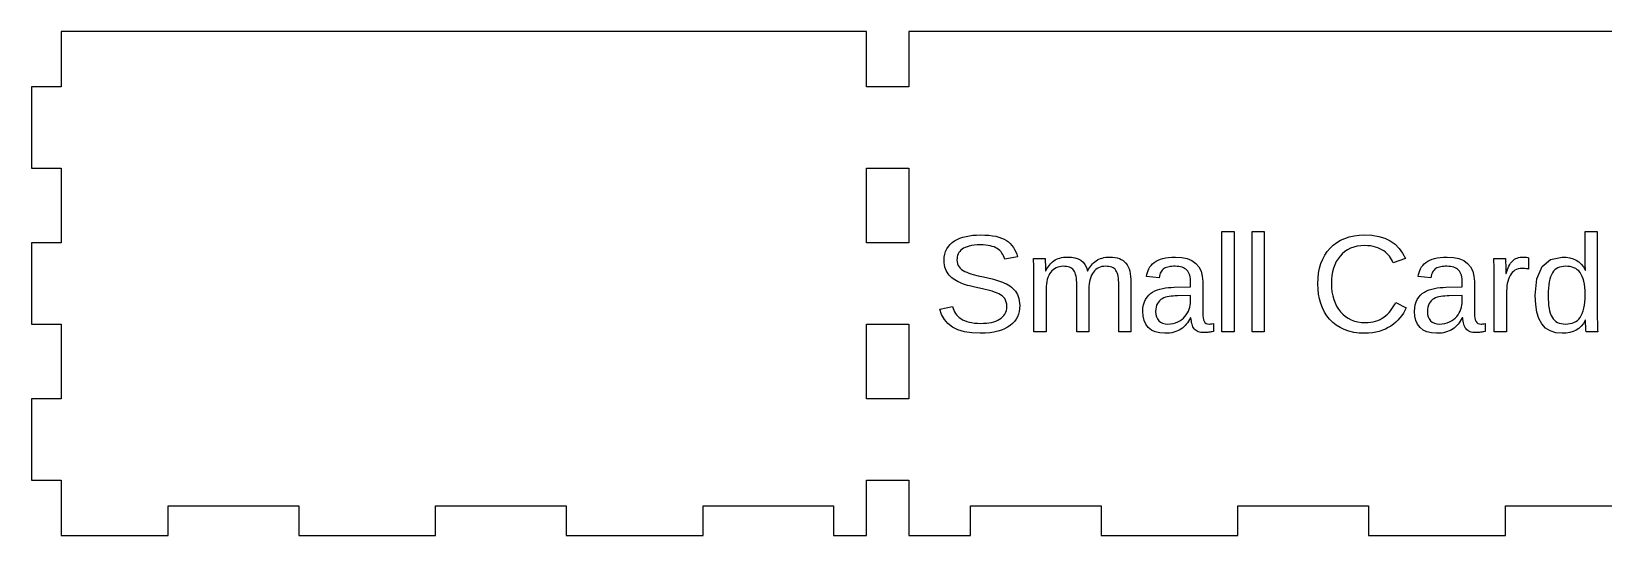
# Model space of a CAD drawing. Header units: metres. Extents: x -254 to 305, y -388 to -114.
# Drawn here: x -253.9 to -112.8, y -159.4 to -114.1 of the extents above; entities that cross this region are included whole.
import ezdxf

# ---------------------------------------------------------------- set-up
doc = ezdxf.new("R2010")
doc.units = ezdxf.units.M

msp = doc.modelspace()

# ---------------------------------------------------------------- linework, layer by layer
for p, q in [((-178.932, -114.125), (-251.215, -114.125)), ((-251.215, -114.125), (-251.215, -119.11)), ((-178.932, -119.11), (-178.932, -114.125)), ((-102.848, -114.125), (-175.132, -114.125)), ((-175.132, -114.125), (-175.132, -119.11)), ((-251.215, -119.11), (-253.875, -119.11)), ((-253.875, -119.11), (-253.875, -126.39)), ((-175.132, -119.11), (-178.932, -119.11)), ((-253.875, -126.39), (-251.215, -126.39)), ((-251.215, -126.39), (-251.215, -133.11)), ((-178.932, -133.11), (-178.932, -126.39)), ((-178.932, -126.39), (-175.132, -126.39)), ((-175.132, -126.39), (-175.132, -133.11)), ((-170.564, -132.684), (-170.294, -132.591)), ((-170.294, -132.591), (-170.005, -132.518)), ((-170.005, -132.518), (-169.7, -132.462)), ((-169.7, -132.462), (-169.382, -132.422)), ((-169.382, -132.422), (-169.053, -132.398)), ((-169.053, -132.398), (-168.711, -132.39)), ((-168.711, -132.39), (-168.326, -132.398)), ((-168.326, -132.398), (-167.969, -132.421)), ((-167.969, -132.421), (-167.642, -132.46)), ((-167.642, -132.46), (-167.344, -132.515)), ((-167.344, -132.515), (-167.071, -132.585)), ((-167.071, -132.585), (-166.82, -132.671)), ((-147.044, -141.094), (-147.044, -132.07)), ((-147.044, -132.07), (-145.956, -132.07)), ((-145.956, -132.07), (-145.956, -141.094)), ((-144.336, -141.094), (-144.336, -132.07)), ((-144.336, -132.07), (-143.248, -132.07)), ((-143.248, -132.07), (-143.248, -141.094)), ((-136.024, -132.698), (-135.618, -132.563)), ((-135.618, -132.563), (-135.185, -132.467)), ((-135.185, -132.467), (-134.725, -132.409)), ((-134.725, -132.409), (-134.237, -132.39)), ((-134.237, -132.39), (-133.577, -132.423)), ((-133.577, -132.423), (-132.973, -132.524)), ((-132.973, -132.524), (-132.426, -132.692)), ((-114.442, -135.004), (-114.444, -132.07)), ((-114.444, -132.07), (-113.356, -132.07)), ((-113.356, -132.07), (-113.356, -139.738)), ((-251.215, -133.11), (-253.875, -133.11)), ((-253.875, -133.11), (-253.875, -140.39)), ((-175.132, -133.11), (-178.932, -133.11)), ((-171.914, -134.12), (-171.837, -133.87)), ((-171.837, -133.87), (-171.729, -133.642)), ((-171.729, -133.642), (-171.594, -133.434)), ((-171.594, -133.434), (-171.434, -133.245)), ((-171.434, -133.245), (-171.251, -133.076)), ((-171.251, -133.076), (-171.043, -132.926)), ((-171.043, -132.926), (-170.813, -132.795)), ((-170.813, -132.795), (-170.564, -132.684)), ((-170.656, -133.982), (-170.718, -134.1)), ((-170.576, -133.872), (-170.656, -133.982)), ((-170.479, -133.77), (-170.576, -133.872)), ((-170.365, -133.676), (-170.479, -133.77)), ((-170.232, -133.59), (-170.365, -133.676)), ((-170.08, -133.515), (-170.232, -133.59)), ((-169.908, -133.448), (-170.08, -133.515)), ((-169.716, -133.391), (-169.908, -133.448)), ((-169.502, -133.345), (-169.716, -133.391)), ((-169.264, -133.312), (-169.502, -133.345)), ((-169.002, -133.292), (-169.264, -133.312)), ((-168.716, -133.286), (-169.002, -133.292)), ((-168.472, -133.291), (-168.716, -133.286)), ((-168.245, -133.307), (-168.472, -133.291)), ((-168.034, -133.333), (-168.245, -133.307)), ((-167.839, -133.37), (-168.034, -133.333)), ((-167.659, -133.417), (-167.839, -133.37)), ((-167.493, -133.473), (-167.659, -133.417)), ((-167.342, -133.54), (-167.493, -133.473)), ((-167.204, -133.616), (-167.342, -133.54)), ((-167.08, -133.702), (-167.204, -133.616)), ((-166.968, -133.798), (-167.08, -133.702)), ((-166.869, -133.903), (-166.968, -133.798)), ((-166.782, -134.019), (-166.869, -133.903)), ((-166.82, -132.671), (-166.592, -132.773)), ((-166.706, -134.143), (-166.782, -134.019)), ((-166.592, -132.773), (-166.385, -132.89)), ((-166.385, -132.89), (-166.199, -133.022)), ((-166.199, -133.022), (-166.033, -133.169)), ((-166.033, -133.169), (-165.886, -133.331)), ((-165.886, -133.331), (-165.759, -133.508)), ((-165.759, -133.508), (-165.647, -133.7)), ((-165.647, -133.7), (-165.548, -133.906)), ((-165.548, -133.906), (-165.46, -134.128)), ((-137.814, -134.204), (-137.594, -133.874)), ((-137.594, -133.874), (-137.343, -133.575)), ((-137.343, -133.575), (-137.059, -133.306)), ((-137.059, -133.306), (-136.745, -133.071)), ((-136.745, -133.071), (-136.4, -132.868)), ((-136.4, -132.868), (-136.024, -132.698)), ((-136.021, -133.888), (-136.246, -134.074)), ((-135.774, -133.727), (-136.021, -133.888)), ((-135.504, -133.593), (-135.774, -133.727)), ((-135.211, -133.486), (-135.504, -133.593)), ((-134.898, -133.411), (-135.211, -133.486)), ((-134.564, -133.365), (-134.898, -133.411)), ((-134.209, -133.35), (-134.564, -133.365)), ((-133.948, -133.358), (-134.209, -133.35)), ((-133.702, -133.382), (-133.948, -133.358)), ((-133.472, -133.422), (-133.702, -133.382)), ((-133.256, -133.478), (-133.472, -133.422)), ((-133.053, -133.547), (-133.256, -133.478)), ((-132.865, -133.626), (-133.053, -133.547)), ((-132.689, -133.717), (-132.865, -133.626)), ((-132.528, -133.818), (-132.689, -133.717)), ((-132.379, -133.928), (-132.528, -133.818)), ((-132.426, -132.692), (-131.936, -132.927)), ((-132.243, -134.046), (-132.379, -133.928)), ((-131.936, -132.927), (-131.504, -133.228)), ((-131.504, -133.228), (-131.134, -133.594)), ((-131.134, -133.594), (-130.825, -134.024)), ((-130.825, -134.024), (-130.578, -134.52)), ((-171.976, -134.686), (-171.961, -134.392)), ((-171.968, -134.893), (-171.976, -134.686)), ((-171.946, -135.088), (-171.968, -134.893)), ((-171.961, -134.392), (-171.914, -134.12)), ((-171.907, -135.269), (-171.946, -135.088)), ((-171.854, -135.439), (-171.907, -135.269)), ((-170.817, -134.486), (-170.824, -134.625)), ((-170.824, -134.625), (-170.812, -134.808)), ((-170.798, -134.353), (-170.817, -134.486)), ((-170.812, -134.808), (-170.776, -134.975)), ((-170.764, -134.224), (-170.798, -134.353)), ((-170.776, -134.975), (-170.717, -135.124)), ((-170.718, -134.1), (-170.764, -134.224)), ((-170.717, -135.124), (-170.633, -135.256)), ((-170.633, -135.256), (-170.529, -135.374)), ((-170.529, -135.374), (-170.407, -135.482)), ((-166.64, -134.275), (-166.706, -134.143)), ((-166.583, -134.416), (-166.64, -134.275)), ((-166.536, -134.565), (-166.583, -134.416)), ((-165.384, -134.364), (-166.536, -134.565)), ((-165.46, -134.128), (-165.384, -134.364)), ((-163.938, -134.624), (-163.947, -134.502)), ((-163.947, -134.502), (-162.915, -134.502)), ((-163.92, -135.144), (-163.938, -134.624)), ((-163.911, -135.804), (-163.92, -135.144)), ((-162.915, -134.502), (-162.909, -134.557)), ((-162.909, -134.557), (-162.872, -135.312)), ((-162.872, -135.312), (-162.866, -135.608)), ((-162.773, -135.47), (-162.694, -135.339)), ((-162.694, -135.339), (-162.613, -135.214)), ((-162.613, -135.214), (-162.528, -135.097)), ((-162.528, -135.097), (-162.438, -134.987)), ((-162.438, -134.987), (-162.342, -134.885)), ((-162.342, -134.885), (-162.238, -134.793)), ((-162.238, -134.793), (-162.126, -134.709)), ((-162.061, -135.42), (-162.187, -135.512)), ((-162.126, -134.709), (-162.006, -134.633)), ((-161.924, -135.344), (-162.061, -135.42)), ((-162.006, -134.633), (-161.878, -134.567)), ((-161.778, -135.283), (-161.924, -135.344)), ((-161.878, -134.567), (-161.742, -134.51)), ((-161.624, -135.24), (-161.778, -135.283)), ((-161.742, -134.51), (-161.597, -134.462)), ((-161.461, -135.214), (-161.624, -135.24)), ((-161.597, -134.462), (-161.442, -134.423)), ((-161.29, -135.206), (-161.461, -135.214)), ((-161.442, -134.423), (-161.275, -134.396)), ((-161.127, -135.211), (-161.29, -135.206)), ((-161.275, -134.396), (-161.097, -134.379)), ((-160.977, -135.227), (-161.127, -135.211)), ((-161.097, -134.379), (-160.906, -134.374)), ((-160.841, -135.252), (-160.977, -135.227)), ((-160.906, -134.374), (-160.548, -134.392)), ((-160.717, -135.289), (-160.841, -135.252)), ((-160.606, -135.337), (-160.717, -135.289)), ((-160.506, -135.4), (-160.606, -135.337)), ((-160.548, -134.392), (-160.229, -134.448)), ((-160.417, -135.478), (-160.506, -135.4)), ((-160.229, -134.448), (-159.95, -134.54)), ((-159.95, -134.54), (-159.711, -134.669)), ((-159.711, -134.669), (-159.508, -134.838)), ((-159.508, -134.838), (-159.338, -135.051)), ((-159.338, -135.051), (-159.202, -135.308)), ((-159.202, -135.308), (-159.099, -135.608)), ((-159.006, -135.47), (-158.927, -135.339)), ((-158.927, -135.339), (-158.843, -135.214)), ((-158.843, -135.214), (-158.755, -135.097)), ((-158.755, -135.097), (-158.66, -134.987)), ((-158.66, -134.987), (-158.558, -134.885)), ((-158.558, -134.885), (-158.449, -134.793)), ((-158.449, -134.793), (-158.332, -134.709)), ((-158.239, -135.411), (-158.362, -135.5)), ((-158.332, -134.709), (-158.207, -134.633)), ((-158.105, -135.338), (-158.239, -135.411)), ((-158.207, -134.633), (-158.075, -134.567)), ((-157.963, -135.28), (-158.105, -135.338)), ((-158.075, -134.567), (-157.935, -134.51)), ((-157.812, -135.239), (-157.963, -135.28)), ((-157.935, -134.51), (-157.788, -134.462)), ((-157.653, -135.214), (-157.812, -135.239)), ((-157.788, -134.462), (-157.631, -134.423)), ((-157.486, -135.206), (-157.653, -135.214)), ((-157.631, -134.423), (-157.464, -134.396)), ((-157.327, -135.211), (-157.486, -135.206)), ((-157.464, -134.396), (-157.287, -134.379)), ((-157.181, -135.227), (-157.327, -135.211)), ((-157.287, -134.379), (-157.099, -134.374)), ((-157.048, -135.252), (-157.181, -135.227)), ((-157.099, -134.374), (-156.86, -134.382)), ((-156.927, -135.289), (-157.048, -135.252)), ((-156.818, -135.337), (-156.927, -135.289)), ((-156.86, -134.382), (-156.637, -134.407)), ((-156.72, -135.4), (-156.818, -135.337)), ((-156.633, -135.478), (-156.72, -135.4)), ((-156.637, -134.407), (-156.432, -134.449)), ((-156.432, -134.449), (-156.244, -134.508)), ((-156.244, -134.508), (-156.072, -134.584)), ((-156.072, -134.584), (-155.917, -134.679)), ((-155.917, -134.679), (-155.778, -134.791)), ((-155.778, -134.791), (-155.655, -134.923)), ((-155.655, -134.923), (-155.548, -135.073)), ((-155.548, -135.073), (-155.455, -135.244)), ((-155.455, -135.244), (-155.378, -135.434)), ((-155.378, -135.434), (-155.316, -135.646)), ((-153.673, -135.586), (-153.596, -135.422)), ((-153.596, -135.422), (-153.503, -135.267)), ((-153.503, -135.267), (-153.393, -135.123)), ((-153.393, -135.123), (-153.265, -134.989)), ((-153.265, -134.989), (-153.12, -134.867)), ((-153.12, -134.867), (-152.956, -134.756)), ((-152.956, -134.756), (-152.772, -134.658)), ((-152.772, -134.658), (-152.569, -134.574)), ((-152.569, -134.574), (-152.347, -134.503)), ((-152.347, -134.503), (-152.102, -134.446)), ((-152.226, -135.411), (-152.313, -135.474)), ((-152.129, -135.357), (-152.226, -135.411)), ((-152.025, -135.313), (-152.129, -135.357)), ((-152.102, -134.446), (-151.833, -134.406)), ((-151.912, -135.277), (-152.025, -135.313)), ((-151.792, -135.251), (-151.912, -135.277)), ((-151.833, -134.406), (-151.54, -134.382)), ((-151.663, -135.231), (-151.792, -135.251)), ((-151.527, -135.217), (-151.663, -135.231)), ((-151.54, -134.382), (-151.223, -134.374)), ((-151.384, -135.209), (-151.527, -135.217)), ((-151.233, -135.206), (-151.384, -135.209)), ((-151.064, -135.211), (-151.233, -135.206)), ((-151.223, -134.374), (-150.65, -134.409)), ((-150.906, -135.226), (-151.064, -135.211)), ((-150.76, -135.252), (-150.906, -135.226)), ((-150.625, -135.288), (-150.76, -135.252)), ((-150.65, -134.409), (-150.152, -134.516)), ((-150.501, -135.335), (-150.625, -135.288)), ((-150.388, -135.394), (-150.501, -135.335)), ((-150.285, -135.464), (-150.388, -135.394)), ((-150.152, -134.516), (-149.73, -134.693)), ((-149.73, -134.693), (-149.384, -134.942)), ((-149.384, -134.942), (-149.114, -135.257)), ((-149.114, -135.257), (-148.921, -135.636)), ((-138.365, -135.812), (-138.278, -135.371)), ((-138.278, -135.371), (-138.157, -134.954)), ((-138.157, -134.954), (-138.001, -134.564)), ((-138.001, -134.564), (-137.814, -134.204)), ((-137.024, -135.369), (-137.109, -135.694)), ((-136.915, -135.064), (-137.024, -135.369)), ((-136.782, -134.782), (-136.915, -135.064)), ((-136.627, -134.522), (-136.782, -134.782)), ((-136.448, -134.286), (-136.627, -134.522)), ((-136.246, -134.074), (-136.448, -134.286)), ((-132.12, -134.172), (-132.243, -134.046)), ((-132.01, -134.306), (-132.12, -134.172)), ((-131.912, -134.446), (-132.01, -134.306)), ((-131.824, -134.589), (-131.912, -134.446)), ((-131.747, -134.736), (-131.824, -134.589)), ((-131.681, -134.886), (-131.747, -134.736)), ((-130.578, -134.52), (-131.681, -134.886)), ((-129.291, -135.586), (-129.214, -135.422)), ((-129.214, -135.422), (-129.121, -135.267)), ((-129.121, -135.267), (-129.011, -135.123)), ((-129.011, -135.123), (-128.883, -134.989)), ((-128.883, -134.989), (-128.738, -134.867)), ((-128.738, -134.867), (-128.574, -134.756)), ((-128.574, -134.756), (-128.39, -134.658)), ((-128.39, -134.658), (-128.187, -134.574)), ((-128.187, -134.574), (-127.965, -134.503)), ((-127.965, -134.503), (-127.72, -134.446)), ((-127.844, -135.411), (-127.932, -135.474)), ((-127.747, -135.357), (-127.844, -135.411)), ((-127.643, -135.313), (-127.747, -135.357)), ((-127.72, -134.446), (-127.451, -134.406)), ((-127.53, -135.277), (-127.643, -135.313)), ((-127.41, -135.251), (-127.53, -135.277)), ((-127.451, -134.406), (-127.158, -134.382)), ((-127.281, -135.231), (-127.41, -135.251)), ((-127.145, -135.217), (-127.281, -135.231)), ((-127.158, -134.382), (-126.841, -134.374)), ((-127.002, -135.209), (-127.145, -135.217)), ((-126.851, -135.206), (-127.002, -135.209)), ((-126.682, -135.211), (-126.851, -135.206)), ((-126.841, -134.374), (-126.268, -134.409)), ((-126.524, -135.226), (-126.682, -135.211)), ((-126.378, -135.252), (-126.524, -135.226)), ((-126.243, -135.288), (-126.378, -135.252)), ((-126.268, -134.409), (-125.77, -134.516)), ((-126.119, -135.335), (-126.243, -135.288)), ((-126.006, -135.394), (-126.119, -135.335)), ((-125.903, -135.464), (-126.006, -135.394)), ((-125.77, -134.516), (-125.348, -134.693)), ((-125.348, -134.693), (-125.002, -134.942)), ((-125.002, -134.942), (-124.732, -135.257)), ((-124.732, -135.257), (-124.539, -135.636)), ((-122.605, -135.402), (-122.635, -134.502)), ((-122.635, -134.502), (-121.608, -134.502)), ((-122.599, -136.037), (-122.605, -135.402)), ((-121.608, -134.502), (-121.565, -135.46)), ((-121.416, -135.489), (-121.353, -135.332)), ((-121.353, -135.332), (-121.289, -135.187)), ((-121.289, -135.187), (-121.22, -135.054)), ((-121.22, -135.054), (-121.146, -134.934)), ((-121.146, -134.934), (-121.067, -134.826)), ((-121.067, -134.826), (-120.982, -134.731)), ((-120.982, -134.731), (-120.889, -134.647)), ((-120.889, -134.647), (-120.788, -134.574)), ((-120.788, -134.574), (-120.679, -134.513)), ((-120.679, -134.513), (-120.562, -134.463)), ((-120.562, -134.463), (-120.433, -134.424)), ((-120.293, -135.408), (-120.46, -135.44)), ((-120.433, -134.424), (-120.292, -134.396)), ((-120.111, -135.398), (-120.293, -135.408)), ((-120.292, -134.396), (-120.138, -134.379)), ((-120.138, -134.379), (-119.971, -134.374)), ((-120.022, -135.399), (-120.111, -135.398)), ((-119.938, -135.402), (-120.022, -135.399)), ((-119.971, -134.374), (-119.904, -134.375)), ((-119.858, -135.407), (-119.938, -135.402)), ((-119.904, -134.375), (-119.84, -134.379)), ((-119.712, -135.422), (-119.858, -135.407)), ((-119.84, -134.379), (-119.777, -134.386)), ((-119.777, -134.386), (-119.716, -134.396)), ((-119.716, -134.396), (-119.607, -134.416)), ((-119.646, -135.433), (-119.712, -135.422)), ((-119.584, -135.445), (-119.646, -135.433)), ((-119.607, -134.416), (-119.527, -134.436)), ((-119.527, -134.436), (-119.527, -135.459)), ((-118.772, -136.317), (-118.318, -135.238)), ((-118.318, -135.238), (-117.559, -134.59)), ((-117.559, -134.59), (-116.498, -134.374)), ((-117.041, -135.427), (-117.169, -135.53)), ((-116.901, -135.347), (-117.041, -135.427)), ((-116.748, -135.285), (-116.901, -135.347)), ((-116.581, -135.241), (-116.748, -135.285)), ((-116.4, -135.215), (-116.581, -135.241)), ((-116.498, -134.374), (-116.139, -134.391)), ((-116.206, -135.206), (-116.4, -135.215)), ((-115.999, -135.214), (-116.206, -135.206)), ((-116.139, -134.391), (-115.811, -134.444)), ((-115.804, -135.239), (-115.999, -135.214)), ((-115.811, -134.444), (-115.514, -134.531)), ((-115.622, -135.279), (-115.804, -135.239)), ((-115.453, -135.337), (-115.622, -135.279)), ((-115.514, -134.531), (-115.249, -134.654)), ((-115.296, -135.413), (-115.453, -135.337)), ((-115.152, -135.51), (-115.296, -135.413)), ((-115.249, -134.654), (-115.011, -134.814)), ((-115.011, -134.814), (-114.798, -135.015)), ((-114.798, -135.015), (-114.609, -135.257)), ((-114.609, -135.257), (-114.444, -135.541)), ((-114.432, -135.541), (-114.442, -135.004)), ((-171.787, -135.597), (-171.854, -135.439)), ((-171.709, -135.745), (-171.787, -135.597)), ((-171.62, -135.883), (-171.709, -135.745)), ((-171.519, -136.012), (-171.62, -135.883)), ((-171.408, -136.13), (-171.519, -136.012)), ((-171.286, -136.241), (-171.408, -136.13)), ((-171.155, -136.342), (-171.286, -136.241)), ((-171.013, -136.435), (-171.155, -136.342)), ((-170.864, -136.52), (-171.013, -136.435)), ((-170.71, -136.6), (-170.864, -136.52)), ((-170.552, -136.673), (-170.71, -136.6)), ((-170.388, -136.742), (-170.552, -136.673)), ((-170.407, -135.482), (-170.269, -135.579)), ((-170.22, -136.805), (-170.388, -136.742)), ((-170.269, -135.579), (-170.113, -135.667)), ((-170.049, -136.864), (-170.22, -136.805)), ((-170.113, -135.667), (-169.943, -135.745)), ((-169.943, -135.745), (-169.759, -135.817)), ((-169.759, -135.817), (-169.563, -135.882)), ((-169.563, -135.882), (-169.354, -135.941)), ((-169.354, -135.941), (-168.909, -136.05)), ((-168.909, -136.05), (-168.436, -136.16)), ((-168.436, -136.16), (-167.65, -136.346)), ((-167.65, -136.346), (-167.456, -136.395)), ((-167.456, -136.395), (-167.267, -136.449)), ((-167.267, -136.449), (-167.081, -136.508)), ((-167.081, -136.508), (-166.9, -136.571)), ((-166.9, -136.571), (-166.723, -136.639)), ((-166.723, -136.639), (-166.553, -136.713)), ((-166.553, -136.713), (-166.387, -136.793)), ((-166.387, -136.793), (-166.228, -136.879)), ((-163.911, -141.094), (-163.911, -135.804)), ((-162.866, -135.608), (-162.848, -135.608)), ((-162.848, -135.608), (-162.773, -135.47)), ((-162.796, -136.793), (-162.816, -137.019)), ((-162.763, -136.581), (-162.796, -136.793)), ((-162.716, -136.383), (-162.763, -136.581)), ((-162.656, -136.199), (-162.716, -136.383)), ((-162.585, -136.031), (-162.656, -136.199)), ((-162.502, -135.878), (-162.585, -136.031)), ((-162.408, -135.741), (-162.502, -135.878)), ((-162.302, -135.618), (-162.408, -135.741)), ((-162.187, -135.512), (-162.302, -135.618)), ((-160.339, -135.57), (-160.417, -135.478)), ((-160.272, -135.677), (-160.339, -135.57)), ((-160.215, -135.8), (-160.272, -135.677)), ((-160.169, -135.939), (-160.215, -135.8)), ((-160.133, -136.093), (-160.169, -135.939)), ((-160.106, -136.265), (-160.133, -136.093)), ((-160.087, -136.457), (-160.106, -136.265)), ((-160.075, -136.668), (-160.087, -136.457)), ((-160.071, -136.9), (-160.075, -136.668)), ((-159.099, -135.608), (-159.081, -135.608)), ((-159.081, -135.608), (-159.006, -135.47)), ((-158.957, -136.783), (-158.977, -137.014)), ((-158.924, -136.568), (-158.957, -136.783)), ((-158.878, -136.368), (-158.924, -136.568)), ((-158.82, -136.183), (-158.878, -136.368)), ((-158.751, -136.015), (-158.82, -136.183)), ((-158.67, -135.862), (-158.751, -136.015)), ((-158.578, -135.726), (-158.67, -135.862)), ((-158.475, -135.605), (-158.578, -135.726)), ((-158.362, -135.5), (-158.475, -135.605)), ((-156.557, -135.57), (-156.633, -135.478)), ((-156.491, -135.677), (-156.557, -135.57)), ((-156.436, -135.8), (-156.491, -135.677)), ((-156.39, -135.939), (-156.436, -135.8)), ((-156.355, -136.093), (-156.39, -135.939)), ((-156.329, -136.265), (-156.355, -136.093)), ((-156.31, -136.457), (-156.329, -136.265)), ((-156.299, -136.668), (-156.31, -136.457)), ((-156.295, -136.9), (-156.299, -136.668)), ((-155.316, -135.646), (-155.268, -135.877)), ((-155.268, -135.877), (-155.234, -136.13)), ((-155.234, -136.13), (-155.214, -136.403)), ((-155.214, -136.403), (-155.207, -136.697)), ((-155.207, -136.697), (-155.207, -141.094)), ((-153.823, -136.128), (-153.786, -135.939)), ((-152.671, -136.23), (-153.823, -136.128)), ((-153.786, -135.939), (-153.736, -135.759)), ((-153.736, -135.759), (-153.673, -135.586)), ((-152.648, -136.084), (-152.671, -136.23)), ((-152.616, -135.952), (-152.648, -136.084)), ((-152.574, -135.833), (-152.616, -135.952)), ((-152.523, -135.727), (-152.574, -135.833)), ((-152.462, -135.632), (-152.523, -135.727)), ((-152.392, -135.548), (-152.462, -135.632)), ((-152.313, -135.474), (-152.392, -135.548)), ((-150.194, -135.547), (-150.285, -135.464)), ((-150.113, -135.642), (-150.194, -135.547)), ((-150.043, -135.75), (-150.113, -135.642)), ((-149.985, -135.873), (-150.043, -135.75)), ((-149.938, -136.009), (-149.985, -135.873)), ((-149.901, -136.159), (-149.938, -136.009)), ((-149.876, -136.325), (-149.901, -136.159)), ((-149.86, -136.506), (-149.876, -136.325)), ((-149.855, -136.703), (-149.86, -136.506)), ((-149.855, -137.062), (-149.855, -136.703)), ((-148.921, -135.636), (-148.805, -136.078)), ((-148.805, -136.078), (-148.767, -136.584)), ((-148.767, -136.584), (-148.767, -139.413)), ((-138.435, -136.769), (-138.417, -136.278)), ((-138.418, -137.244), (-138.435, -136.769)), ((-138.417, -136.278), (-138.365, -135.812)), ((-137.207, -136.396), (-137.219, -136.773)), ((-137.219, -136.773), (-137.206, -137.151)), ((-137.17, -136.036), (-137.207, -136.396)), ((-137.109, -135.694), (-137.17, -136.036)), ((-129.441, -136.128), (-129.404, -135.939)), ((-128.289, -136.23), (-129.441, -136.128)), ((-129.404, -135.939), (-129.354, -135.759)), ((-129.354, -135.759), (-129.291, -135.586)), ((-128.266, -136.084), (-128.289, -136.23)), ((-128.234, -135.952), (-128.266, -136.084)), ((-128.192, -135.833), (-128.234, -135.952)), ((-128.141, -135.727), (-128.192, -135.833)), ((-128.08, -135.632), (-128.141, -135.727)), ((-128.01, -135.548), (-128.08, -135.632)), ((-127.932, -135.474), (-128.01, -135.548)), ((-125.812, -135.547), (-125.903, -135.464)), ((-125.731, -135.642), (-125.812, -135.547)), ((-125.661, -135.75), (-125.731, -135.642)), ((-125.603, -135.873), (-125.661, -135.75)), ((-125.556, -136.009), (-125.603, -135.873)), ((-125.52, -136.159), (-125.556, -136.009)), ((-125.494, -136.325), (-125.52, -136.159)), ((-125.478, -136.506), (-125.494, -136.325)), ((-125.473, -136.703), (-125.478, -136.506)), ((-125.473, -137.062), (-125.473, -136.703)), ((-124.539, -135.636), (-124.424, -136.078)), ((-124.424, -136.078), (-124.385, -136.584)), ((-124.385, -136.584), (-124.385, -139.413)), ((-122.599, -141.094), (-122.599, -136.037)), ((-121.565, -135.46), (-121.56, -135.842)), ((-121.56, -135.842), (-121.536, -135.842)), ((-121.536, -135.842), (-121.477, -135.659)), ((-121.477, -135.659), (-121.416, -135.489)), ((-121.432, -136.757), (-121.466, -136.969)), ((-121.387, -136.556), (-121.432, -136.757)), ((-121.331, -136.369), (-121.387, -136.556)), ((-121.264, -136.197), (-121.331, -136.369)), ((-121.186, -136.039), (-121.264, -136.197)), ((-121.096, -135.896), (-121.186, -136.039)), ((-120.994, -135.771), (-121.096, -135.896)), ((-120.88, -135.661), (-120.994, -135.771)), ((-120.754, -135.568), (-120.88, -135.661)), ((-120.614, -135.493), (-120.754, -135.568)), ((-120.46, -135.44), (-120.614, -135.493)), ((-119.527, -135.459), (-119.584, -135.445)), ((-118.924, -137.829), (-118.772, -136.317)), ((-117.678, -136.606), (-117.719, -136.867)), ((-117.624, -136.369), (-117.678, -136.606)), ((-117.558, -136.155), (-117.624, -136.369)), ((-117.479, -135.965), (-117.558, -136.155)), ((-117.388, -135.798), (-117.479, -135.965)), ((-117.284, -135.653), (-117.388, -135.798)), ((-117.169, -135.53), (-117.284, -135.653)), ((-115.021, -135.628), (-115.152, -135.51)), ((-114.902, -135.767), (-115.021, -135.628)), ((-114.796, -135.928), (-114.902, -135.767)), ((-114.704, -136.112), (-114.796, -135.928)), ((-114.625, -136.32), (-114.704, -136.112)), ((-114.56, -136.551), (-114.625, -136.32)), ((-114.509, -136.807), (-114.56, -136.551)), ((-114.473, -137.09), (-114.509, -136.807)), ((-114.444, -135.541), (-114.432, -135.541)), ((-169.873, -136.918), (-170.049, -136.864)), ((-169.694, -136.968), (-169.873, -136.918)), ((-169.332, -137.058), (-169.694, -136.968)), ((-168.412, -137.27), (-169.332, -137.058)), ((-167.905, -137.391), (-168.412, -137.27)), ((-167.672, -137.452), (-167.905, -137.391)), ((-167.457, -137.52), (-167.672, -137.452)), ((-167.258, -137.596), (-167.457, -137.52)), ((-167.076, -137.678), (-167.258, -137.596)), ((-166.912, -137.768), (-167.076, -137.678)), ((-166.767, -137.871), (-166.912, -137.768)), ((-166.642, -137.984), (-166.767, -137.871)), ((-166.536, -138.11), (-166.642, -137.984)), ((-166.452, -138.251), (-166.536, -138.11)), ((-166.392, -138.411), (-166.452, -138.251)), ((-166.228, -136.879), (-166.077, -136.972)), ((-166.077, -136.972), (-165.936, -137.075)), ((-165.936, -137.075), (-165.805, -137.188)), ((-165.805, -137.188), (-165.684, -137.311)), ((-165.684, -137.311), (-165.575, -137.444)), ((-165.575, -137.444), (-165.478, -137.59)), ((-165.478, -137.59), (-165.394, -137.746)), ((-165.394, -137.746), (-165.323, -137.915)), ((-165.323, -137.915), (-165.266, -138.096)), ((-165.266, -138.096), (-165.225, -138.292)), ((-162.816, -137.019), (-162.823, -137.26)), ((-162.823, -137.26), (-162.823, -141.094)), ((-160.071, -141.094), (-160.071, -136.9)), ((-158.977, -137.014), (-158.983, -137.26)), ((-158.983, -137.26), (-158.983, -141.094)), ((-156.295, -141.094), (-156.295, -136.9)), ((-154.006, -138.403), (-153.899, -138.179)), ((-153.899, -138.179), (-153.767, -137.98)), ((-153.767, -137.98), (-153.616, -137.804)), ((-153.616, -137.804), (-153.447, -137.651)), ((-153.447, -137.651), (-153.259, -137.521)), ((-153.259, -137.521), (-153.054, -137.41)), ((-153.054, -137.41), (-152.835, -137.319)), ((-152.835, -137.319), (-152.602, -137.245)), ((-152.533, -138.201), (-152.647, -138.3)), ((-152.602, -137.245), (-152.356, -137.191)), ((-152.406, -138.117), (-152.533, -138.201)), ((-152.266, -138.047), (-152.406, -138.117)), ((-152.356, -137.191), (-152.101, -137.15)), ((-152.115, -137.989), (-152.266, -138.047)), ((-151.954, -137.945), (-152.115, -137.989)), ((-152.101, -137.15), (-151.844, -137.118)), ((-151.782, -137.913), (-151.954, -137.945)), ((-151.844, -137.118), (-151.584, -137.097)), ((-151.601, -137.89), (-151.782, -137.913)), ((-151.416, -137.872), (-151.601, -137.89)), ((-151.584, -137.097), (-151.323, -137.086)), ((-151.226, -137.86), (-151.416, -137.872)), ((-151.323, -137.086), (-149.855, -137.062)), ((-151.032, -137.854), (-151.226, -137.86)), ((-149.855, -137.83), (-151.032, -137.854)), ((-149.855, -138.374), (-149.855, -137.83)), ((-138.369, -137.699), (-138.418, -137.244)), ((-138.287, -138.136), (-138.369, -137.699)), ((-138.172, -138.554), (-138.287, -138.136)), ((-137.206, -137.151), (-137.166, -137.512)), ((-137.166, -137.512), (-137.101, -137.857)), ((-137.101, -137.857), (-137.009, -138.186)), ((-137.009, -138.186), (-136.892, -138.495)), ((-129.624, -138.403), (-129.517, -138.179)), ((-129.517, -138.179), (-129.385, -137.98)), ((-129.385, -137.98), (-129.234, -137.804)), ((-129.234, -137.804), (-129.065, -137.651)), ((-129.065, -137.651), (-128.877, -137.521)), ((-128.877, -137.521), (-128.672, -137.41)), ((-128.672, -137.41), (-128.453, -137.319)), ((-128.453, -137.319), (-128.221, -137.245)), ((-128.151, -138.201), (-128.265, -138.3)), ((-128.221, -137.245), (-127.974, -137.191)), ((-128.024, -138.117), (-128.151, -138.201)), ((-127.884, -138.047), (-128.024, -138.117)), ((-127.974, -137.191), (-127.719, -137.15)), ((-127.733, -137.989), (-127.884, -138.047)), ((-127.572, -137.945), (-127.733, -137.989)), ((-127.719, -137.15), (-127.462, -137.118)), ((-127.4, -137.913), (-127.572, -137.945)), ((-127.462, -137.118), (-127.202, -137.097)), ((-127.22, -137.89), (-127.4, -137.913)), ((-127.034, -137.872), (-127.22, -137.89)), ((-127.202, -137.097), (-126.941, -137.086)), ((-126.845, -137.86), (-127.034, -137.872)), ((-126.941, -137.086), (-125.473, -137.062)), ((-126.65, -137.854), (-126.845, -137.86)), ((-125.473, -137.83), (-126.65, -137.854)), ((-125.473, -138.374), (-125.473, -137.83)), ((-121.506, -137.423), (-121.511, -137.665)), ((-121.511, -137.665), (-121.511, -141.094)), ((-121.491, -137.192), (-121.506, -137.423)), ((-121.466, -136.969), (-121.491, -137.192)), ((-118.887, -138.629), (-118.924, -137.829)), ((-117.766, -137.469), (-117.772, -137.81)), ((-117.772, -137.81), (-117.767, -138.139)), ((-117.767, -138.139), (-117.751, -138.444)), ((-117.749, -137.155), (-117.766, -137.469)), ((-117.719, -136.867), (-117.749, -137.155)), ((-114.451, -137.4), (-114.473, -137.09)), ((-114.473, -138.412), (-114.451, -138.089)), ((-114.444, -137.737), (-114.451, -137.4)), ((-114.451, -138.089), (-114.444, -137.737)), ((-172.36, -139.04), (-171.208, -138.815)), ((-172.198, -139.539), (-172.36, -139.04)), ((-171.954, -139.976), (-172.198, -139.539)), ((-171.208, -138.815), (-171.16, -138.98)), ((-171.16, -138.98), (-171.101, -139.137)), ((-171.101, -139.137), (-171.03, -139.287)), ((-171.03, -139.287), (-170.948, -139.43)), ((-170.948, -139.43), (-170.853, -139.563)), ((-170.853, -139.563), (-170.742, -139.687)), ((-166.722, -139.753), (-166.611, -139.628)), ((-166.611, -139.628), (-166.516, -139.489)), ((-166.516, -139.489), (-166.441, -139.336)), ((-166.441, -139.336), (-166.387, -139.168)), ((-166.356, -138.592), (-166.392, -138.411)), ((-166.387, -139.168), (-166.355, -138.987)), ((-166.344, -138.792), (-166.356, -138.592)), ((-166.355, -138.987), (-166.344, -138.792)), ((-165.31, -139.496), (-165.402, -139.73)), ((-165.245, -139.251), (-165.31, -139.496)), ((-165.205, -138.996), (-165.245, -139.251)), ((-165.225, -138.292), (-165.2, -138.504)), ((-165.192, -138.731), (-165.205, -138.996)), ((-165.2, -138.504), (-165.192, -138.731)), ((-154.143, -139.252), (-154.128, -138.939)), ((-154.112, -139.686), (-154.143, -139.252)), ((-154.128, -138.939), (-154.082, -138.656)), ((-154.082, -138.656), (-154.006, -138.403)), ((-152.981, -139.053), (-152.991, -139.266)), ((-152.991, -139.266), (-152.973, -139.519)), ((-152.951, -138.862), (-152.981, -139.053)), ((-152.973, -139.519), (-152.92, -139.742)), ((-152.902, -138.693), (-152.951, -138.862)), ((-152.833, -138.545), (-152.902, -138.693)), ((-152.746, -138.415), (-152.833, -138.545)), ((-152.647, -138.3), (-152.746, -138.415)), ((-150.36, -139.706), (-150.241, -139.552)), ((-150.241, -139.552), (-150.138, -139.392)), ((-150.138, -139.392), (-150.051, -139.225)), ((-150.051, -139.225), (-149.981, -139.052)), ((-149.981, -139.052), (-149.926, -138.877)), ((-149.926, -138.877), (-149.886, -138.705)), ((-149.886, -138.705), (-149.863, -138.538)), ((-149.863, -138.538), (-149.855, -138.374)), ((-148.767, -139.413), (-148.759, -139.64)), ((-148.759, -139.64), (-148.735, -139.838)), ((-138.024, -138.948), (-138.172, -138.554)), ((-137.842, -139.314), (-138.024, -138.948)), ((-137.628, -139.653), (-137.842, -139.314)), ((-137.38, -139.964), (-137.628, -139.653)), ((-136.892, -138.495), (-136.753, -138.782)), ((-136.753, -138.782), (-136.591, -139.047)), ((-136.591, -139.047), (-136.406, -139.289)), ((-136.406, -139.289), (-136.198, -139.507)), ((-136.198, -139.507), (-135.968, -139.699)), ((-132.507, -139.761), (-132.345, -139.636)), ((-132.345, -139.636), (-132.191, -139.5)), ((-132.191, -139.5), (-132.047, -139.353)), ((-132.047, -139.353), (-131.912, -139.195)), ((-131.912, -139.195), (-131.785, -139.027)), ((-131.785, -139.027), (-131.665, -138.85)), ((-131.665, -138.85), (-131.553, -138.664)), ((-131.553, -138.664), (-131.449, -138.47)), ((-131.449, -138.47), (-130.499, -138.947)), ((-130.91, -139.634), (-131.075, -139.846)), ((-130.759, -139.413), (-130.91, -139.634)), ((-130.622, -139.184), (-130.759, -139.413)), ((-130.499, -138.947), (-130.622, -139.184)), ((-129.761, -139.252), (-129.746, -138.939)), ((-129.73, -139.686), (-129.761, -139.252)), ((-129.746, -138.939), (-129.7, -138.656)), ((-129.7, -138.656), (-129.624, -138.403)), ((-128.599, -139.053), (-128.609, -139.266)), ((-128.609, -139.266), (-128.591, -139.519)), ((-128.569, -138.862), (-128.599, -139.053)), ((-128.591, -139.519), (-128.538, -139.742)), ((-128.52, -138.693), (-128.569, -138.862)), ((-128.451, -138.545), (-128.52, -138.693)), ((-128.365, -138.415), (-128.451, -138.545)), ((-128.265, -138.3), (-128.365, -138.415)), ((-125.978, -139.706), (-125.859, -139.552)), ((-125.859, -139.552), (-125.756, -139.392)), ((-125.756, -139.392), (-125.67, -139.225)), ((-125.67, -139.225), (-125.599, -139.052)), ((-125.599, -139.052), (-125.544, -138.877)), ((-125.544, -138.877), (-125.504, -138.705)), ((-125.504, -138.705), (-125.481, -138.538)), ((-125.481, -138.538), (-125.473, -138.374)), ((-124.385, -139.413), (-124.377, -139.64)), ((-124.377, -139.64), (-124.353, -139.838)), ((-118.777, -139.32), (-118.887, -138.629)), ((-118.593, -139.904), (-118.777, -139.32)), ((-117.751, -138.444), (-117.724, -138.725)), ((-117.724, -138.725), (-117.687, -138.981)), ((-117.687, -138.981), (-117.638, -139.214)), ((-117.638, -139.214), (-117.575, -139.425)), ((-117.575, -139.425), (-117.5, -139.615)), ((-117.5, -139.615), (-117.412, -139.783)), ((-114.899, -139.795), (-114.794, -139.626)), ((-114.794, -139.626), (-114.703, -139.433)), ((-114.703, -139.433), (-114.625, -139.216)), ((-114.625, -139.216), (-114.56, -138.975)), ((-114.56, -138.975), (-114.509, -138.708)), ((-114.509, -138.708), (-114.473, -138.412)), ((-253.875, -140.39), (-251.215, -140.39)), ((-251.215, -140.39), (-251.215, -147.11)), ((-178.932, -147.11), (-178.932, -140.39)), ((-178.932, -140.39), (-175.132, -140.39)), ((-175.132, -140.39), (-175.132, -147.11)), ((-171.629, -140.35), (-171.954, -139.976)), ((-171.223, -140.662), (-171.629, -140.35)), ((-170.732, -140.907), (-171.223, -140.662)), ((-170.742, -139.687), (-170.616, -139.801)), ((-170.153, -141.082), (-170.732, -140.907)), ((-170.616, -139.801), (-170.474, -139.906)), ((-170.474, -139.906), (-170.316, -140)), ((-170.316, -140), (-170.14, -140.083)), ((-170.14, -140.083), (-169.946, -140.155)), ((-169.946, -140.155), (-169.734, -140.216)), ((-169.734, -140.216), (-169.503, -140.264)), ((-169.503, -140.264), (-169.249, -140.298)), ((-169.249, -140.298), (-168.974, -140.319)), ((-168.974, -140.319), (-168.676, -140.326)), ((-168.676, -140.326), (-168.425, -140.32)), ((-168.425, -140.32), (-168.184, -140.303)), ((-168.184, -140.303), (-167.954, -140.276)), ((-167.954, -140.276), (-167.734, -140.237)), ((-167.734, -140.237), (-167.527, -140.186)), ((-167.527, -140.186), (-167.335, -140.124)), ((-167.153, -141.036), (-167.501, -141.117)), ((-167.335, -140.124), (-167.159, -140.05)), ((-167.159, -140.05), (-166.997, -139.964)), ((-166.834, -140.934), (-167.153, -141.036)), ((-166.997, -139.964), (-166.851, -139.865)), ((-166.851, -139.865), (-166.722, -139.753)), ((-166.544, -140.813), (-166.834, -140.934)), ((-166.283, -140.675), (-166.544, -140.813)), ((-166.05, -140.518), (-166.283, -140.675)), ((-165.845, -140.344), (-166.05, -140.518)), ((-165.669, -140.155), (-165.845, -140.344)), ((-165.521, -139.95), (-165.669, -140.155)), ((-165.402, -139.73), (-165.521, -139.95)), ((-154.019, -140.072), (-154.112, -139.686)), ((-153.864, -140.408), (-154.019, -140.072)), ((-153.648, -140.696), (-153.864, -140.408)), ((-153.37, -140.926), (-153.648, -140.696)), ((-153.03, -141.09), (-153.37, -140.926)), ((-152.92, -139.742), (-152.832, -139.935)), ((-152.832, -139.935), (-152.708, -140.097)), ((-152.708, -140.097), (-152.551, -140.225)), ((-152.551, -140.225), (-152.363, -140.316)), ((-152.363, -140.316), (-152.146, -140.371)), ((-152.146, -140.371), (-151.898, -140.39)), ((-151.898, -140.39), (-151.649, -140.378)), ((-151.649, -140.378), (-151.416, -140.342)), ((-151.416, -140.342), (-151.199, -140.282)), ((-151.184, -141.07), (-151.356, -141.124)), ((-151.199, -140.282), (-150.999, -140.198)), ((-151.021, -141.005), (-151.184, -141.07)), ((-150.868, -140.93), (-151.021, -141.005)), ((-150.999, -140.198), (-150.814, -140.095)), ((-150.725, -140.845), (-150.868, -140.93)), ((-150.814, -140.095), (-150.647, -139.978)), ((-150.59, -140.749), (-150.725, -140.845)), ((-150.647, -139.978), (-150.495, -139.849)), ((-150.464, -140.645), (-150.59, -140.749)), ((-150.495, -139.849), (-150.36, -139.706)), ((-150.347, -140.53), (-150.464, -140.645)), ((-150.239, -140.407), (-150.347, -140.53)), ((-150.136, -140.274), (-150.239, -140.407)), ((-150.038, -140.133), (-150.136, -140.274)), ((-149.944, -139.985), (-150.038, -140.133)), ((-149.855, -139.83), (-149.944, -139.985)), ((-149.819, -139.83), (-149.855, -139.83)), ((-149.806, -139.99), (-149.819, -139.83)), ((-149.787, -140.139), (-149.806, -139.99)), ((-149.761, -140.279), (-149.787, -140.139)), ((-149.729, -140.408), (-149.761, -140.279)), ((-149.689, -140.527), (-149.729, -140.408)), ((-149.641, -140.636), (-149.689, -140.527)), ((-149.584, -140.735), (-149.641, -140.636)), ((-149.52, -140.825), (-149.584, -140.735)), ((-149.446, -140.903), (-149.52, -140.825)), ((-149.362, -140.971), (-149.446, -140.903)), ((-149.268, -141.029), (-149.362, -140.971)), ((-149.164, -141.076), (-149.268, -141.029)), ((-149.049, -141.112), (-149.164, -141.076)), ((-148.735, -139.838), (-148.696, -140.006)), ((-148.696, -140.006), (-148.641, -140.144)), ((-148.641, -140.144), (-148.564, -140.251)), ((-148.564, -140.251), (-148.458, -140.328)), ((-148.458, -140.328), (-148.324, -140.374)), ((-148.324, -140.374), (-148.161, -140.39)), ((-148.161, -140.39), (-148.116, -140.389)), ((-148.116, -140.389), (-148.026, -140.383)), ((-148.026, -140.383), (-147.936, -140.371)), ((-147.936, -140.371), (-147.807, -140.347)), ((-147.807, -141.056), (-147.909, -141.08)), ((-147.807, -140.347), (-147.807, -141.056)), ((-137.099, -140.244), (-137.38, -139.964)), ((-136.786, -140.492), (-137.099, -140.244)), ((-136.441, -140.707), (-136.786, -140.492)), ((-136.064, -140.89), (-136.441, -140.707)), ((-135.654, -141.035), (-136.064, -140.89)), ((-135.968, -139.699), (-135.717, -139.866)), ((-135.717, -139.866), (-135.443, -140.007)), ((-135.212, -141.139), (-135.654, -141.035)), ((-135.443, -140.007), (-135.149, -140.118)), ((-135.149, -140.118), (-134.837, -140.198)), ((-134.837, -140.198), (-134.508, -140.246)), ((-134.508, -140.246), (-134.161, -140.262)), ((-134.161, -140.262), (-133.916, -140.254)), ((-133.916, -140.254), (-133.683, -140.229)), ((-133.683, -140.229), (-133.461, -140.188)), ((-133.461, -140.188), (-133.25, -140.131)), ((-133.25, -140.131), (-133.049, -140.058)), ((-132.925, -141.048), (-133.225, -141.124)), ((-133.049, -140.058), (-132.858, -139.972)), ((-132.64, -140.952), (-132.925, -141.048)), ((-132.858, -139.972), (-132.678, -139.873)), ((-132.678, -139.873), (-132.507, -139.761)), ((-132.371, -140.84), (-132.64, -140.952)), ((-132.117, -140.712), (-132.371, -140.84)), ((-131.879, -140.568), (-132.117, -140.712)), ((-131.655, -140.408), (-131.879, -140.568)), ((-131.447, -140.234), (-131.655, -140.408)), ((-131.253, -140.047), (-131.447, -140.234)), ((-131.075, -139.846), (-131.253, -140.047)), ((-129.637, -140.072), (-129.73, -139.686)), ((-129.483, -140.408), (-129.637, -140.072)), ((-129.266, -140.696), (-129.483, -140.408)), ((-128.988, -140.926), (-129.266, -140.696)), ((-128.648, -141.09), (-128.988, -140.926)), ((-128.538, -139.742), (-128.45, -139.935)), ((-128.45, -139.935), (-128.326, -140.097)), ((-128.326, -140.097), (-128.169, -140.225)), ((-128.169, -140.225), (-127.981, -140.316)), ((-127.981, -140.316), (-127.764, -140.371)), ((-127.764, -140.371), (-127.516, -140.39)), ((-127.516, -140.39), (-127.267, -140.378)), ((-127.267, -140.378), (-127.034, -140.342)), ((-127.034, -140.342), (-126.818, -140.282)), ((-126.802, -141.07), (-126.974, -141.124)), ((-126.818, -140.282), (-126.617, -140.198)), ((-126.639, -141.005), (-126.802, -141.07)), ((-126.486, -140.93), (-126.639, -141.005)), ((-126.617, -140.198), (-126.433, -140.095)), ((-126.343, -140.845), (-126.486, -140.93)), ((-126.433, -140.095), (-126.265, -139.978)), ((-126.208, -140.749), (-126.343, -140.845)), ((-126.265, -139.978), (-126.113, -139.849)), ((-126.082, -140.645), (-126.208, -140.749)), ((-126.113, -139.849), (-125.978, -139.706)), ((-125.965, -140.53), (-126.082, -140.645)), ((-125.857, -140.407), (-125.965, -140.53)), ((-125.755, -140.274), (-125.857, -140.407)), ((-125.656, -140.133), (-125.755, -140.274)), ((-125.563, -139.985), (-125.656, -140.133)), ((-125.473, -139.83), (-125.563, -139.985)), ((-125.437, -139.83), (-125.473, -139.83)), ((-125.425, -139.99), (-125.437, -139.83)), ((-125.405, -140.139), (-125.425, -139.99)), ((-125.38, -140.279), (-125.405, -140.139)), ((-125.347, -140.408), (-125.38, -140.279)), ((-125.307, -140.527), (-125.347, -140.408)), ((-125.259, -140.636), (-125.307, -140.527)), ((-125.202, -140.735), (-125.259, -140.636)), ((-125.138, -140.825), (-125.202, -140.735)), ((-125.064, -140.903), (-125.138, -140.825)), ((-124.98, -140.971), (-125.064, -140.903)), ((-124.886, -141.029), (-124.98, -140.971)), ((-124.782, -141.076), (-124.886, -141.029)), ((-124.667, -141.112), (-124.782, -141.076)), ((-124.353, -139.838), (-124.314, -140.006)), ((-124.314, -140.006), (-124.259, -140.144)), ((-124.259, -140.144), (-124.182, -140.251)), ((-124.182, -140.251), (-124.076, -140.328)), ((-124.076, -140.328), (-123.942, -140.374)), ((-123.942, -140.374), (-123.779, -140.39)), ((-123.779, -140.39), (-123.734, -140.389)), ((-123.734, -140.389), (-123.644, -140.383)), ((-123.644, -140.383), (-123.554, -140.371)), ((-123.554, -140.371), (-123.425, -140.347)), ((-123.425, -141.056), (-123.527, -141.08)), ((-123.425, -140.347), (-123.425, -141.056)), ((-118.336, -140.38), (-118.593, -139.904)), ((-118.001, -140.748), (-118.336, -140.38)), ((-117.583, -141.011), (-118.001, -140.748)), ((-117.082, -141.169), (-117.583, -141.011)), ((-117.412, -139.783), (-117.311, -139.929)), ((-117.311, -139.929), (-117.197, -140.055)), ((-117.197, -140.055), (-117.071, -140.16)), ((-117.071, -140.16), (-116.931, -140.244)), ((-116.931, -140.244), (-116.777, -140.308)), ((-116.777, -140.308), (-116.606, -140.353)), ((-116.606, -140.353), (-116.42, -140.381)), ((-116.42, -140.381), (-116.218, -140.39)), ((-116.218, -140.39), (-116.008, -140.381)), ((-116.008, -140.381), (-115.81, -140.355)), ((-115.518, -141.07), (-115.815, -141.154)), ((-115.81, -140.355), (-115.625, -140.311)), ((-115.625, -140.311), (-115.453, -140.25)), ((-115.252, -140.952), (-115.518, -141.07)), ((-115.453, -140.25), (-115.294, -140.168)), ((-115.294, -140.168), (-115.149, -140.065)), ((-115.013, -140.794), (-115.252, -140.952)), ((-115.149, -140.065), (-115.017, -139.941)), ((-115.017, -139.941), (-114.899, -139.795)), ((-114.799, -140.592), (-115.013, -140.794)), ((-114.609, -140.346), (-114.799, -140.592)), ((-114.444, -140.055), (-114.609, -140.346)), ((-114.42, -140.055), (-114.444, -140.055)), ((-114.417, -140.289), (-114.42, -140.055)), ((-114.399, -140.67), (-114.417, -140.289)), ((-114.381, -140.924), (-114.399, -140.67)), ((-114.365, -141.061), (-114.381, -140.924)), ((-114.359, -141.094), (-114.365, -141.061)), ((-113.356, -139.738), (-113.349, -140.404)), ((-113.349, -140.404), (-113.332, -140.909)), ((-113.332, -140.909), (-113.32, -141.094)), ((-169.485, -141.187), (-170.153, -141.082)), ((-168.73, -141.222), (-169.485, -141.187)), ((-168.289, -141.21), (-168.73, -141.222)), ((-167.88, -141.175), (-168.289, -141.21)), ((-167.501, -141.117), (-167.88, -141.175)), ((-162.823, -141.094), (-163.911, -141.094)), ((-158.983, -141.094), (-160.071, -141.094)), ((-155.207, -141.094), (-156.295, -141.094)), ((-152.63, -141.189), (-153.03, -141.09)), ((-152.168, -141.222), (-152.63, -141.189)), ((-151.945, -141.216), (-152.168, -141.222)), ((-151.735, -141.197), (-151.945, -141.216)), ((-151.539, -141.167), (-151.735, -141.197)), ((-151.356, -141.124), (-151.539, -141.167)), ((-148.923, -141.137), (-149.049, -141.112)), ((-148.786, -141.153), (-148.923, -141.137)), ((-148.639, -141.158), (-148.786, -141.153)), ((-148.527, -141.156), (-148.639, -141.158)), ((-148.419, -141.151), (-148.527, -141.156)), ((-148.313, -141.143), (-148.419, -141.151)), ((-148.212, -141.132), (-148.313, -141.143)), ((-148.111, -141.118), (-148.212, -141.132)), ((-148.01, -141.1), (-148.111, -141.118)), ((-147.909, -141.08), (-148.01, -141.1)), ((-145.956, -141.094), (-147.044, -141.094)), ((-143.248, -141.094), (-144.336, -141.094)), ((-134.738, -141.201), (-135.212, -141.139)), ((-134.231, -141.222), (-134.738, -141.201)), ((-133.878, -141.211), (-134.231, -141.222)), ((-133.543, -141.178), (-133.878, -141.211)), ((-133.225, -141.124), (-133.543, -141.178)), ((-128.248, -141.189), (-128.648, -141.09)), ((-127.786, -141.222), (-128.248, -141.189)), ((-127.563, -141.216), (-127.786, -141.222)), ((-127.353, -141.197), (-127.563, -141.216)), ((-127.157, -141.167), (-127.353, -141.197)), ((-126.974, -141.124), (-127.157, -141.167)), ((-124.541, -141.137), (-124.667, -141.112)), ((-124.405, -141.153), (-124.541, -141.137)), ((-124.257, -141.158), (-124.405, -141.153)), ((-124.145, -141.156), (-124.257, -141.158)), ((-124.037, -141.151), (-124.145, -141.156)), ((-123.932, -141.143), (-124.037, -141.151)), ((-123.83, -141.132), (-123.932, -141.143)), ((-123.729, -141.118), (-123.83, -141.132)), ((-123.628, -141.1), (-123.729, -141.118)), ((-123.527, -141.08), (-123.628, -141.1)), ((-121.511, -141.094), (-122.599, -141.094)), ((-116.498, -141.222), (-117.082, -141.169)), ((-116.141, -141.205), (-116.498, -141.222)), ((-115.815, -141.154), (-116.141, -141.205)), ((-113.32, -141.094), (-114.359, -141.094)), ((-251.215, -147.11), (-253.875, -147.11)), ((-253.875, -147.11), (-253.875, -154.39)), ((-175.132, -147.11), (-178.932, -147.11)), ((-253.875, -154.39), (-251.215, -154.39)), ((-251.215, -154.39), (-251.215, -159.375)), ((-178.932, -159.375), (-178.932, -154.39)), ((-178.932, -154.39), (-175.132, -154.39)), ((-175.132, -154.39), (-175.132, -159.375)), ((-241.61, -156.715), (-229.89, -156.715)), ((-241.61, -159.375), (-241.61, -156.715)), ((-229.89, -156.715), (-229.89, -159.375)), ((-217.61, -159.375), (-217.61, -156.715)), ((-217.61, -156.715), (-205.89, -156.715)), ((-205.89, -156.715), (-205.89, -159.375)), ((-193.61, -159.375), (-193.61, -156.715)), ((-193.61, -156.715), (-181.89, -156.715)), ((-181.89, -156.715), (-181.89, -159.375)), ((-169.61, -159.375), (-169.61, -156.715)), ((-169.61, -156.715), (-157.89, -156.715)), ((-157.89, -156.715), (-157.89, -159.375)), ((-145.61, -159.375), (-145.61, -156.715)), ((-145.61, -156.715), (-133.89, -156.715)), ((-133.89, -156.715), (-133.89, -159.375)), ((-121.61, -159.375), (-121.61, -156.715)), ((-121.61, -156.715), (-109.89, -156.715)), ((-251.215, -159.375), (-241.61, -159.375)), ((-229.89, -159.375), (-217.61, -159.375)), ((-205.89, -159.375), (-193.61, -159.375)), ((-181.89, -159.375), (-178.932, -159.375)), ((-175.132, -159.375), (-169.61, -159.375)), ((-157.89, -159.375), (-145.61, -159.375)), ((-133.89, -159.375), (-121.61, -159.375))]:
    msp.add_line(p, q)

doc.saveas('drawing.dxf')
